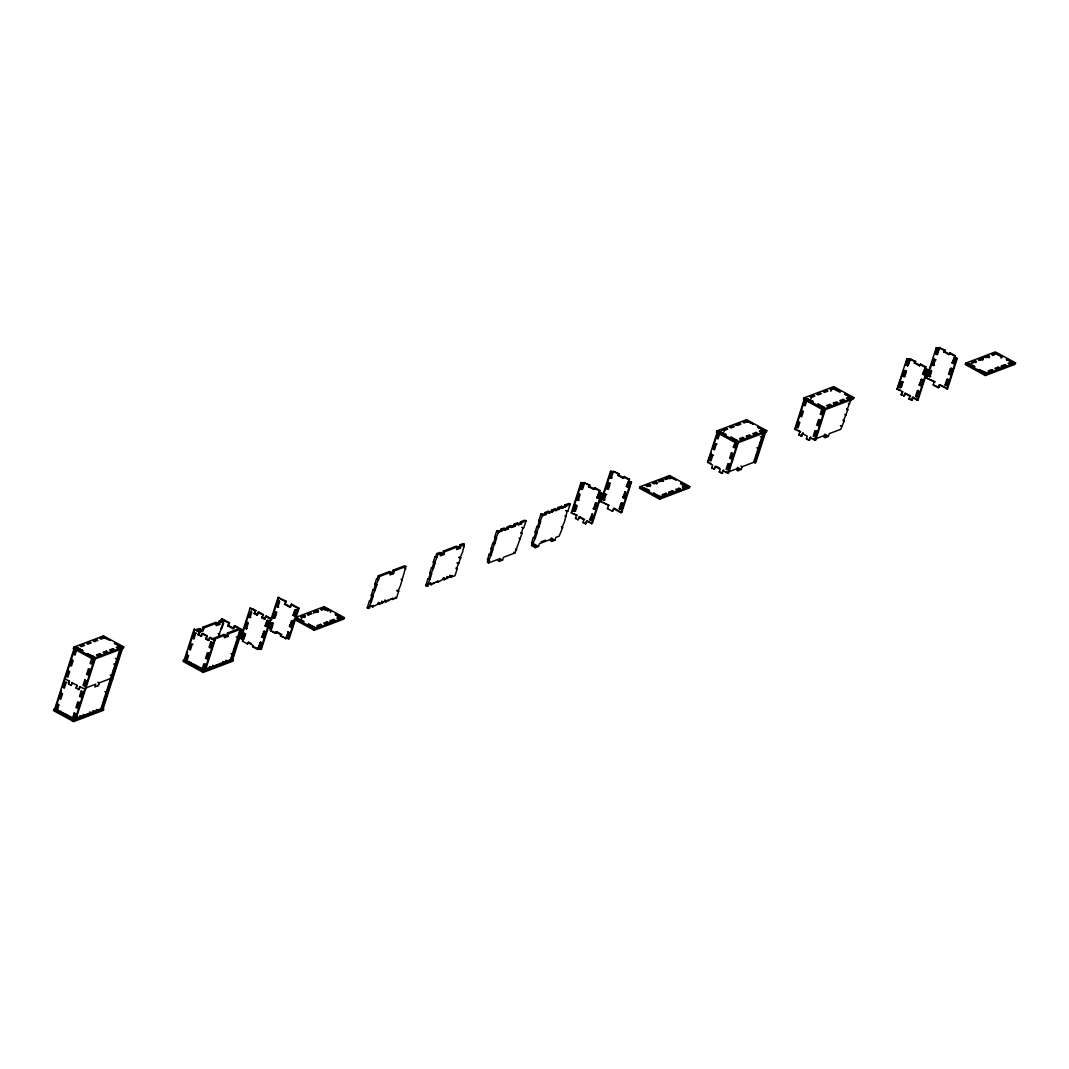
<?xml version="1.0" encoding="UTF-8"?>
<svg xmlns="http://www.w3.org/2000/svg" width="1069" height="1069" viewBox="0 0 1069 1069"><rect width="100%" height="100%" fill="white"/><g stroke="black" fill="none" stroke-linecap="round" stroke-linejoin="round"><path stroke-width="1.5" d="M53.891 709.215L53.45 710.591L73.667 721.588L103.346 710.324L103.787 708.947L74.108 720.212L53.891 709.215L55.548 708.587L61.387 690.387M73.373 648.522L73.814 647.146L103.493 635.881L123.723 646.879L123.269 648.268L93.591 659.533L73.373 648.522L75.458 648.896L73.694 654.415L74.95 655.11L76.727 649.591L85.573 654.402M74.202 648.215L54.719 708.894L74.937 719.905L94.419 659.212M63.338 684.307L64.795 679.764M65.289 678.24L73.08 653.974M55.535 710.965L57.753 704.07L59.022 704.752L57.245 710.27M66.104 682.69L64.327 688.209L63.071 687.514L64.835 682.009L66.919 682.383M69.391 681.234L68.496 684L71.276 685.51L72.171 682.757M68.63 684.066L69.512 681.3L64.461 678.561M71.155 685.443L72.037 682.677L77.102 685.429L76.206 688.195L78.865 689.639L80.576 686.565M76.086 688.115L76.968 685.363M66.906 717.152L68.175 715.455M78.732 689.558L79.627 686.806L85.507 689.238M91.894 657.836L90.117 663.355L91.386 664.049L94.419 656.834L87.284 653.707L93.604 657.141M72.411 720.907L72.852 719.517M92.335 658.838L92.776 657.462M78.986 702.667L77.209 708.172L75.952 707.491L77.716 701.972L79.814 702.346M89.609 669.555L87.845 675.073L86.576 674.392L88.353 668.873L90.437 669.247M73.667 721.588L74.108 720.212M93.591 659.533L94.032 658.143L123.723 646.879M103.052 637.258L103.493 635.881M87.244 715.268L87.685 713.892M85.667 688.008L95.782 684.173L94.807 686.966L98.281 685.657L99.083 682.917L110.615 678.548L112.713 678.922M98.281 685.657L99.163 682.891M90.544 714.025L90.985 712.635L89.716 711.954M93.845 712.769L94.286 711.393L93.016 710.698M97.132 711.513L97.586 710.137L96.317 709.455M109.225 685.122L110.561 680.993L109.733 681.3M102.971 709.255L122.454 648.576M183.467 660.027L183.026 661.417L203.244 672.414L232.922 661.15L233.363 659.773L203.685 671.038L183.467 660.027L185.111 659.413L187.556 651.823M194.037 629.374L199.783 631.752L194.037 629.374L184.296 659.72L204.513 670.717L214.254 640.371L215.083 640.064L205.342 670.41L193.957 664.223M189.507 645.756L194.852 629.066M185.111 661.791L187.329 654.896L188.585 655.578L186.38 662.473M192.139 644.54L190.362 650.059L189.093 649.377L190.87 643.859L192.954 644.233M195.68 633.516L193.903 639.035L192.647 638.34L194.411 632.821L196.496 633.195M198.072 634.812L201.68 636.015L198.072 634.812L198.968 632.06M198.901 634.505L200.598 629.227L199.342 628.532L196.121 629.748M199.609 630.857L201.921 629.975L202.803 627.222L215.831 622.278L217.087 622.96L216.205 625.726L219.666 624.403L220.548 621.65L223.768 620.421L218.45 636.977M200.852 636.336L202.562 633.262L207.373 635.868L205.662 638.941L207.373 635.868M199.716 631.979L203.177 630.67L204.059 627.904L217.087 622.96M199.008 669.354L196.482 667.978L196.923 666.588M205.662 638.941L208.442 640.451L210.152 637.378L215.083 640.064M208.442 640.451L210.152 637.378M201.988 669.341L203.751 663.822L205.849 664.196M201.974 671.72L202.429 670.343M205.021 664.517L202.803 671.412L201.547 670.717M208.562 653.48L206.785 658.998L205.529 658.317L207.292 652.798L209.39 653.172M216.098 624.59L218.41 623.721L219.292 620.955L222.499 619.739M203.244 672.414L203.685 671.038M220.267 622.091L222.071 618.737L229.514 622.799L227.817 625.873L229.514 622.799M206.932 669.849L207.373 668.472M222.379 627.009L223.702 622.88L221.617 622.492M211.729 639.008L224.009 634.345L225.278 635.026L224.383 637.792L227.844 636.469L228.739 633.717L240.191 629.36L230.45 659.707L231.719 660.388L241.46 630.055L242.289 629.735L232.548 660.081M216.82 666.094L217.261 664.718M224.276 636.656L226.588 635.788L227.47 633.022L238.935 628.679M220.12 664.838L220.561 663.461M227.817 625.873L233.122 628.759L234.833 625.686L242.289 629.735M233.122 628.759L234.833 625.686M223.421 663.595L223.862 662.205L222.593 661.524M226.708 662.339L227.162 660.963L225.893 660.268M235.26 646.986L236.596 642.843L235.768 643.15M243.719 639.503L245.496 633.984L244.226 633.302L242.449 638.808L240.365 638.434L250.106 608.101L255.865 610.466L254.155 613.539L255.865 610.466M241.674 636.603L248.502 615.37M241.634 639.128L244.226 633.302M245.175 628.091L246.939 622.572L248.208 623.267L246.431 628.786L245.175 628.091L247.26 628.465L246.431 628.786M248.716 617.054L251.309 611.227L248.716 617.054L250.801 617.428L249.545 616.746M246.004 627.784L247.767 622.265M251.295 643.618L248.77 642.255L247.5 643.939L242.449 641.186L245.496 633.984M249.986 617.748L251.749 612.23L250.493 611.548M247.5 643.939L248.77 642.255M254.155 613.539L256.934 615.049L258.645 611.976L263.442 614.595L261.731 617.655L263.442 614.595M256.934 615.049L258.645 611.976M261.918 642.923L260.649 642.228L257.616 649.444L252.565 646.692L253.006 645.315L247.955 642.563M261.731 617.655L264.511 619.178L266.221 616.105L271.152 618.777L265.406 616.412M264.511 619.178L266.221 616.105M257.616 649.444L260.649 642.228M261.598 637.03L263.696 637.405L261.598 637.03L264.203 631.204L265.459 631.886L264.137 636.028M268.172 621.169L266.408 626.688L265.139 625.993L266.916 620.474L269 620.848M262.426 636.71L264.203 631.204M265.139 625.993L267.744 620.167M286.278 601.259L284.568 604.332L286.278 601.259L277.993 597.518L261.411 649.124L260.582 649.431L259.326 648.749L261.09 643.231L259.834 642.549M262.867 637.712L265.459 631.886M260.582 649.431L270.323 619.098M271.513 619.953L272.969 615.41M273.945 612.377L278.822 597.197M268.252 627.85L269.508 628.545L271.285 623.027L273.37 623.401L271.285 623.027M273.063 617.508L274.827 611.989L276.096 612.684L274.319 618.203L273.063 617.508L275.147 617.882L274.319 618.203M276.604 606.47L279.196 600.644L276.604 606.47L278.688 606.845L277.419 606.163M272.114 622.719L269.508 628.545M273.878 617.201L275.655 611.682L276.911 612.363M280.452 633.73L276.657 631.672L275.388 633.356L270.337 630.603L272.555 623.708M277.86 607.165L279.637 601.647L278.368 600.965M271.606 628.919L272.929 624.777M275.588 616.506L276.47 613.753M275.388 633.356L276.657 631.672M280.439 636.108L281.708 634.411L280.439 636.108L286.318 638.54L288.536 631.645L285.503 638.861M287.708 631.966L288.977 632.648L287.2 638.166L288.47 638.848L289.298 638.54L299.039 608.194L291.583 604.145L289.873 607.219L284.568 604.332M291.583 604.145L290.688 606.898L285.383 604.012M293.347 621.303L290.741 627.129L289.485 626.447L292.078 620.621L293.347 621.303L292.011 625.445M293.026 615.41L294.803 609.891L296.888 610.265L295.619 609.584L293.026 615.41L295.111 615.784L296.447 611.655M289.485 626.447L292.078 620.621M294.296 616.105L296.06 610.586M288.47 638.848L298.211 608.515L299.039 608.194M297.396 620.341L302.447 623.093L303.716 621.396L297.396 617.962L296.126 619.646M301.511 618.777L301.952 617.401L300.696 616.706L303.997 615.463L305.253 616.145L304.812 617.521L303.543 616.84L303.997 615.463M302.447 623.093L303.716 621.396M310.144 614.328L310.585 612.951L311.854 613.646L307.952 615.169M308.326 625.525L308.767 624.149L315.088 627.583L307.939 624.456L308.767 624.149M316.745 611.829L317.186 610.452L318.442 611.134L318.001 612.524M312.99 629.588L313.444 628.211M294.042 619.272L314.259 630.282L314.7 628.893L295.939 618.697M323.72 608.007L324.161 606.631L344.378 617.628L343.937 619.018L314.259 630.282M330.481 612.457L330.922 611.067L324.602 607.633L324.161 609.009L327.956 611.08M324.602 610.011L325.043 608.635L330.922 611.067M320.419 624.39L317.119 625.646L318.388 626.327L321.689 625.084L320.419 624.39L319.978 625.779L316.678 627.022M327.02 621.891L326.566 623.267L327.836 623.962L328.277 622.572L327.02 621.891L323.72 623.147L324.976 623.828L328.277 622.572M329.867 622.024L330.308 620.635L333.608 619.392L334.878 620.073L331.577 621.33L330.308 620.635M330.962 621.597L333.167 620.768L333.608 619.392M335.532 615.196L335.973 613.82L342.294 617.254L341.853 618.644L336.802 615.891M335.973 613.82L335.145 614.14L340.209 616.88L339.768 618.27L337.563 619.098M373.549 605.442L371.357 606.27L372.613 606.965L373.068 605.575L369.767 606.831L369.326 608.208L367.228 607.833L369.446 600.938L371.531 601.312L373.308 595.794L371.224 595.42L372.987 589.914L375.072 590.288L376.849 584.77L374.765 584.396L376.529 578.877L378.626 579.251L379.508 576.485L390.96 572.142L390.078 574.895L393.539 573.585L394.434 570.833L405.886 566.476L400.514 585.478L397.922 591.304L396.652 590.609M370.275 600.631L372.039 595.112L371.224 595.42M373.816 589.594L375.58 584.075M377.357 578.556L378.239 575.803L389.704 571.447L390.96 572.142M368.498 608.528L371.531 601.312M372.48 596.114L375.072 590.288M374.765 584.396L376.021 585.077L378.626 579.251M379.214 604.453L379.655 603.076L378.399 602.395L377.945 603.771L379.214 604.453L386.256 600.578L385.815 601.954L384.546 601.272L384.987 599.883M389.971 573.772L392.283 572.904L393.165 570.138L404.63 565.795L405.886 566.476M385.815 601.954L392.844 598.065L392.403 599.455L391.147 598.76M392.403 599.455L396.532 597.892L398.737 590.997L397.481 590.302M430.272 582.699L429.818 584.075L431.088 584.77L431.529 583.393L428.228 584.636L427.787 586.026L425.703 585.652L427.921 578.757L430.005 579.131L431.769 573.612L429.685 573.238L431.462 567.719L433.546 568.093L435.324 562.575L433.226 562.2L435.003 556.682L437.087 557.056L437.969 554.303L441.19 553.074L440.308 555.84L443.769 554.517L444.651 551.764L457.679 546.82L456.797 549.573L460.258 548.263L461.14 545.511L464.36 544.281L462.53 552.245L459.924 558.085L458.668 557.39M425.703 585.652L426.972 583.955L428.228 584.636M428.736 578.436L430.513 572.917L429.685 573.238M432.277 567.398L434.054 561.893L433.226 562.2M435.831 556.374L436.713 553.608L439.92 552.392L441.19 553.074M426.972 586.333L430.005 579.131M430.954 573.919L433.546 568.093M434.495 562.882L437.087 557.056M440.201 554.717L442.499 553.836L443.394 551.083L456.41 546.139L457.679 546.82M431.088 584.77L438.13 580.881L437.689 582.271L436.419 581.576M444.276 579.759L444.717 578.382L443.461 577.701L443.02 579.077L444.276 579.759L451.318 575.884L450.877 577.26L449.608 576.565L450.049 575.189M456.69 548.45L458.989 547.582L459.884 544.816L463.091 543.6L464.36 544.281M459.483 557.083L460.752 557.764L456.383 569.109L457.211 568.802L454.993 575.697L450.877 577.26M489.522 560.169L488.252 559.488L487.37 562.241L488.64 562.922L489.522 560.169L487.437 559.795L489.201 554.276L491.286 554.651L493.063 549.132L490.978 548.758L492.742 543.239L494.827 543.613L496.604 538.108L494.519 537.734L496.724 530.839L498.822 531.213L498.381 532.589L497.112 531.894L497.553 530.518M490.03 553.969L491.793 548.45L490.978 548.758M493.571 542.932L495.335 537.413M488.693 560.477L491.286 554.651M492.234 549.453L494.827 543.613M494.519 537.734L495.775 538.415L498.822 531.213M497.112 531.894L500.412 530.652L500.853 529.262L504.154 528.019L505.41 528.701L504.969 530.077L503.713 529.396L507 528.139L508.269 528.834L508.71 527.458L512.011 526.202L511.57 527.578L514.87 526.322L515.311 524.946L518.599 523.703L518.158 525.079L521.458 523.823L521.899 522.447L526.028 520.884L523.81 527.779L521.725 527.405M498.381 532.589L505.41 528.701M507 528.139L507.454 526.763L510.741 525.507L512.011 526.202M498.02 560.624L499.29 561.305L500.172 558.553L488.64 562.922M510.301 526.897L510.741 525.507M499.29 561.305L502.59 560.049L503.472 557.296L515.017 552.914L522.046 533.297L520.777 532.603M511.396 526.469L513.601 525.641L514.042 524.264L517.343 523.008L518.599 523.703M517.343 523.008L516.902 524.385L520.202 523.142L521.458 523.823M520.202 523.142L520.643 521.752L524.759 520.189L526.028 520.884M522.982 528.086L521.218 533.605L522.046 533.297M531.574 543.039L532.402 542.731L531.507 545.484L532.776 546.179L533.658 543.413L531.574 543.039L533.337 537.52L535.435 537.894L537.199 532.389L535.115 532.015L536.892 526.496L538.976 526.87L540.74 521.351L538.656 520.977L540.874 514.082L542.958 514.456L542.517 515.833L545.818 514.577L546.259 513.2L549.56 511.957L549.105 513.334L556.147 509.445L555.706 510.822L562.748 506.947L562.307 508.323L570.165 504.127L567.946 511.022L565.862 510.648L567.946 511.022M534.166 537.213L535.943 531.694M537.707 526.175L539.484 520.656L538.656 520.977M541.248 515.151L541.689 513.761M532.83 543.733L535.435 537.894M535.115 532.015L536.384 532.696L538.976 526.87M539.925 521.659L542.958 514.456M534.807 544.241L533.925 546.994L535.181 547.675L538.482 546.433L539.364 543.667L552.566 538.669L551.671 541.422L550.415 540.74L551.297 537.974L552.566 538.669M542.357 514.723L544.549 513.895L544.99 512.519L548.29 511.263L549.56 511.957M535.181 547.675L536.077 544.923L532.776 546.179M548.29 511.263L547.849 512.639L551.15 511.396L552.406 512.078M551.15 511.396L551.591 510.007L554.891 508.764L556.147 509.445M555.546 509.726L557.737 508.884L558.178 507.508L561.479 506.252L562.748 506.947M561.038 507.641L561.479 506.252M562.134 507.214L564.338 506.385L564.779 505.009L568.895 503.446L570.165 504.127M551.671 541.422L554.971 540.166L555.853 537.413L559.154 536.157L562.641 527.578L561.372 526.883M567.131 511.343L564.405 522.06L561.813 527.886L562.641 527.578M571.26 512.893L577.14 515.338L571.26 512.893L581.001 482.56L583.086 482.934L580.494 488.76L583.086 482.934M572.075 512.586L580.841 485.273M573.412 510.822L575.496 511.196L573.412 510.822L575.175 505.316L577.26 505.69M576.953 499.798L579.545 493.958L576.953 499.798L579.037 500.172L577.768 499.477M574.227 510.514L576.004 504.996M574.668 511.517L576.445 505.998L575.175 505.316M578.209 500.479L579.986 494.96L578.717 494.279M589.847 484.992L588.578 486.676L589.847 484.992L583.968 482.547L581.75 489.442L580.494 488.76M575.937 509.819L576.819 507.067M584.355 483.616L582.578 489.134L581.309 488.453M584.716 519.454L579.665 516.715L577.955 519.775L575.429 518.412L576.311 515.646M577.955 519.775L579.665 516.715M591.037 522.901L587.242 520.83L585.531 523.904L583.006 522.527L583.888 519.775L578.837 517.022M599.95 490.484L596.916 497.7L599.95 490.484L594.899 487.731L593.629 489.428L588.578 486.676M594.899 487.731L594.458 489.121L589.407 486.368M585.531 523.904L586.413 521.151L592.293 523.583L602.034 493.237L599.95 492.862L598.186 498.381L596.916 497.7M589.834 519.761L592.426 513.935L589.834 519.761L591.919 520.135L590.663 519.454M593.375 508.724L595.967 502.898L597.237 503.593L595.46 509.098L593.375 508.724L595.46 509.098M594.204 508.416L595.967 502.898M591.09 520.456L592.867 514.937L591.598 514.242M594.645 509.419L597.237 503.593M599.896 495.308L600.778 492.555M591.478 523.89L601.219 493.557L602.034 493.237M602.809 502.083L609.13 505.53L600.725 501.708L610.466 471.376L612.55 471.75L609.958 477.576L612.55 471.75M605.442 489.268L600.725 501.708M607.392 483.201L611.281 471.055M605.909 494.813L604.132 500.332L602.876 499.637L604.64 494.132L606.724 494.506M609.824 484.845L608.502 488.987L606.417 488.613L608.181 483.094L610.279 483.469L608.181 483.094M602.876 499.637L605.468 493.811M606.417 488.613L609.009 482.774M607.673 489.295L609.45 483.776M609.958 477.576L611.214 478.257L613.432 471.362L619.312 473.808L618.042 475.491L619.312 473.808M626.381 486.515L629.427 479.3L626.381 486.515L627.65 487.197L629.414 481.678L631.512 482.052L621.77 512.398L614.181 508.269L612.47 511.343L607.419 508.603L608.301 505.837M612.47 511.343L614.181 508.269M618.042 475.491L623.093 478.244L624.363 476.56L629.427 479.3M623.093 478.244L624.363 476.56M619.298 508.577L621.076 503.058L622.332 503.753L620.568 509.272L619.298 508.577L621.383 508.951L622.719 504.822M622.839 497.553L625.432 491.713L622.839 497.553L624.924 497.927L623.668 497.232M620.127 508.269L621.891 502.751L623.16 503.432M624.109 498.234L625.873 492.715L624.617 492.034M613.352 508.59L620.942 512.719L630.683 482.373L631.512 482.052M639.877 486.809L639.436 488.186L659.653 499.183L689.331 487.918L689.772 486.542L669.555 475.545L639.877 486.809L660.094 497.807L689.772 486.542M648.936 485.754L649.377 484.364L650.647 485.059L650.206 486.435M648.656 491.687L649.11 490.31L641.961 487.183L649.11 490.31M655.978 481.865L655.538 483.241L656.794 483.936L657.235 482.547L655.978 481.865L652.678 483.121L653.947 483.803L657.235 482.547M655.417 496.123L652.892 494.747L653.333 493.37L660.482 496.497L659.653 499.183M654.161 493.063L652.892 494.747M658.838 481.999L659.279 480.609L662.566 479.366L663.836 480.048L659.934 481.571M662.566 479.366L662.125 480.743L663.395 481.424M658.384 498.501L658.825 497.125M659.212 498.194L660.482 496.497M662.072 495.936L662.513 494.559L665.813 493.303L667.069 493.998L663.769 495.241L662.513 494.559M669.114 476.921L669.555 475.545M669.555 477.923L669.996 476.547L676.316 479.981L670.437 477.549L665.426 479.487L665.867 478.11L667.136 478.792M669.982 478.925L670.437 477.549M663.168 495.522L665.372 494.68L665.813 493.303M672.401 490.805L669.1 492.047L668.659 493.437L671.96 492.181L672.401 490.805L673.67 491.486L673.229 492.862M676.517 491.62L676.971 490.243L680.258 488.987L679.817 490.364L678.561 489.682L676.356 490.511M678.561 489.682L679.002 488.292L680.258 488.987M687.247 487.544L687.688 486.168L680.539 483.041L685.59 485.794L685.149 487.17L682.957 488.012M716.885 430.941L716.444 432.317L736.661 443.314L766.339 432.05L766.794 430.673L746.563 419.676L716.885 430.941L737.102 441.938L766.794 430.673M715.936 466.151L714.226 469.224L711.7 467.848L712.582 465.095L707.531 462.342L717.272 431.996M707.531 462.342L711.273 452.922M713.223 446.855L717.606 433.212M718.528 432.691L716.764 438.21L718.021 438.891L719.798 433.373L724.849 436.125L726.118 434.428L718.983 431.315L725.29 434.749M712.716 455.447L710.938 460.966L709.682 460.271L711.446 454.753L713.544 455.127M716.257 444.41L714.48 449.929L713.223 449.234L714.987 443.729L717.085 444.103M723.927 431.809L724.368 430.433L727.655 429.177L726.399 428.495L721.201 430.513M714.226 469.224L715.108 466.472L720.172 469.224L719.277 471.977L721.802 473.353L723.513 470.28L721.802 473.353M735.405 442.619L735.846 441.243M729.138 464.374L727.374 469.892L726.105 469.211L727.882 463.692L729.967 464.066M736.661 443.314L737.102 441.938M722.697 470.587L727.748 473.34L737.49 443.007L736.22 442.312L734.456 447.831L733.187 447.136L736.234 439.934M738.318 442.686L728.577 473.032L727.748 473.34M746.122 421.052L746.563 419.676M737.583 467.273L736.701 470.026L737.971 470.721L741.258 469.465L742.153 466.712L753.685 462.329L755.783 462.703L765.524 432.357L764.255 431.676M746.937 438.25L747.391 436.86L750.679 435.618L749.422 434.923L746.122 436.179L747.391 436.86M737.971 470.721L738.853 467.955L728.751 471.79M753.685 462.329L763.426 431.983M755.85 457.879L757.173 453.737L756.344 454.058M763.814 433.052L762.491 437.194L760.393 436.82M754.955 463.011L764.696 432.678M803.554 399.258L803.995 397.882L833.673 386.617L853.89 397.615L853.45 398.991L823.771 410.255L803.554 399.258L804.369 398.937L806.908 400.314L805.131 405.832L803.861 405.151L805.638 399.632M797.982 430.353L800.507 431.716L794.628 429.284L804.369 398.937M794.628 429.284L795.456 428.976L804.222 401.663M801.322 436.165L803.033 433.092L801.322 436.165L798.797 434.789L799.692 432.036M811.024 398.75L811.465 397.374L814.765 396.118L813.496 395.436L810.208 396.693L811.465 397.374M811.959 403.066L813.228 401.369L806.079 398.256L812.4 401.69M808.912 440.294L810.623 437.221L808.912 440.294L806.387 438.918L807.269 436.165L802.218 433.413M822.061 408.572L820.297 414.077L821.553 414.772L823.33 409.253M822.502 409.561L822.943 408.184M816.248 431.315L814.471 436.833L813.215 436.152L814.979 430.633L817.063 431.007M819.789 420.291L818.012 425.809L816.756 425.115L818.52 419.596L820.618 419.97M823.771 410.255L824.212 408.879L853.89 397.615M809.794 437.528L814.845 440.281L824.587 409.935L817.01 405.819M830.813 391.241L831.254 389.864L835.37 388.301L834.929 389.677L838.724 391.735M814.845 440.281L815.674 439.974L825.415 409.627L803.995 397.882M833.232 387.994L833.673 386.617M834.047 405.191L834.488 403.801L837.789 402.559L836.519 401.864L833.232 403.12L834.488 403.801M825.068 437.662L825.949 434.896L824.693 434.214L823.811 436.967L825.068 437.662L828.368 436.406L829.25 433.653L840.795 429.27L844.269 420.678L843.013 419.997M839.993 392.43L840.434 391.054L834.114 387.606L829.985 389.183L831.254 389.864M844.269 420.678L843.454 420.999L847.824 409.654L846.554 408.959M847.824 409.654L846.995 409.962L851.365 398.617M902.089 392.002L901.207 394.755L902.917 391.695L897.038 389.25L906.779 358.917L908.864 359.291L906.271 365.117L908.864 359.291M897.038 389.25L902.73 373.762M905.657 364.663L907.594 358.596M902.223 382.355L900.445 387.873L899.189 387.178L900.953 381.66L903.038 382.034L900.953 381.66M902.73 376.154L904.815 376.529L902.73 376.154L904.494 370.636L906.579 371.01M899.189 387.178L901.782 381.352M903.546 375.834L905.323 370.315M903.986 376.836L905.764 371.317L904.494 370.636M906.271 365.117L907.528 365.798L909.746 358.903L915.625 361.349L914.356 363.032L915.625 361.349M902.597 383.424L901.274 387.553L900.004 386.871M905.256 375.139L906.138 372.386M908.797 364.115L910.574 358.596M903.733 396.131L905.443 393.058L904.561 395.824L901.207 394.755M922.694 374.056L925.741 366.841L922.694 374.056L923.963 374.738L925.727 369.219L927.825 369.593L918.071 399.94L913.02 397.187L912.138 399.953L908.784 398.884L910.494 395.811L906.699 393.753M914.356 363.032L919.407 365.785L920.676 364.088L925.741 366.841M919.407 365.785L920.676 364.088M911.309 400.26L913.02 397.187M915.612 396.118L917.376 390.599L918.645 391.294L916.868 396.799L915.612 396.118L917.696 396.492L916.868 396.799M919.153 385.081L921.745 379.254L919.153 385.081L921.237 385.455L919.981 384.773M916.44 395.811L918.204 390.292M920.422 385.775L922.186 380.257L920.93 379.562M923.963 374.738L926.556 368.912M912.204 397.508L917.255 400.247L926.997 369.914L927.825 369.593M926.502 378.065L934.907 381.887L926.502 378.065L936.244 347.732L938.328 348.106L935.736 353.933L938.328 348.106M927.812 376.235L929.268 371.691M930.244 368.658L933.651 358.035M935.602 351.968L937.072 347.412M928.654 375.994L930.418 370.475L931.687 371.17L929.91 376.689L928.654 375.994L930.738 376.368L929.91 376.689M935.228 360.133L933.451 365.651L932.195 364.97L933.959 359.451L936.056 359.825M929.469 375.687L931.246 370.168M932.195 364.97L934.787 359.131M935.736 353.933L936.992 354.614L939.21 347.719L945.09 350.164L943.82 351.848L945.09 350.164M936.992 354.614L940.039 347.412M938.248 387.7L939.958 384.626L938.248 387.7L933.197 384.947L934.079 382.194M943.82 351.848L948.871 354.601L950.141 352.904L955.205 355.656L952.158 362.872L955.205 355.656M948.871 354.601L950.141 352.904M945.076 384.934L946.853 379.415L948.938 379.789L947.161 385.308L945.076 384.934L946.346 385.628L948.938 379.789M948.617 373.896L950.394 368.391L951.651 369.072L949.887 374.591L948.617 373.896L950.702 374.27L949.887 374.591M945.905 384.626L947.668 379.107M949.446 373.589L951.21 368.07L952.479 368.765M952.158 362.872L953.428 363.554L955.192 358.035L957.289 358.409L947.548 388.755L939.13 384.947M951.156 372.894L952.038 370.141M954.697 361.856L956.02 357.727M946.72 389.063L956.461 358.73L957.289 358.409M965.654 363.166L965.213 364.542L985.431 375.54L1015.109 364.275L1015.55 362.899L995.333 351.901L965.654 363.166L985.872 374.163L1015.55 362.899M968.126 364.609L968.567 363.233L974.888 366.667L967.739 363.54L968.567 363.233M971.414 363.353L971.868 361.977L975.155 360.721L976.425 361.416L972.523 362.939M975.155 360.721L974.714 362.097L975.984 362.792M981.315 359.598L981.756 358.222L983.012 358.903L982.571 360.293M988.357 355.723L985.057 356.966L986.313 357.661L989.613 356.405L988.357 355.723L987.903 357.099L989.172 357.781M984.161 374.858L984.602 373.482M985.431 375.54L986.259 372.854L979.11 369.727L986.259 372.854M989.106 372.974L989.547 371.598L992.847 370.342L992.406 371.731L991.15 371.037L987.85 372.293M995.333 354.28L995.774 352.904L1002.094 356.338L1001.64 357.714M991.15 371.037L991.591 369.66L992.847 370.342M1000.825 358.035L1002.094 356.338M995.546 369.366L997.738 368.538L998.179 367.161L999.448 367.843L996.148 369.099L994.892 368.404L998.179 367.161M1004.78 364.649L1001.479 365.905L1001.038 367.282L1004.339 366.039L1004.78 364.649L1006.036 365.344L1005.595 366.72M1006.704 360.467L1007.145 359.09L1013.465 362.525L1009.336 364.088L1008.08 363.407L1011.368 362.15L1010.927 363.527M77.168 648.215L77.997 647.894M105.203 637.578L101.074 639.142L99.818 638.447L103.934 636.883L110.254 640.318L104.374 637.886M92.335 656.46L93.163 656.152M120.369 645.823L116.24 647.386L117.51 648.068L121.625 646.504L114.49 643.391L119.541 646.13M118.592 653.72L119.421 653.4M735.165 425.208L739.828 423.444M196.562 630.75L200.598 629.227M252.631 609.477L253.46 609.156M720.239 431.996L721.067 431.689M748.273 421.36L744.144 422.923L742.888 422.242L747.004 420.665L753.324 424.112L747.445 421.667M807.349 398.937L808.164 398.63M115.866 664.437L113.782 664.063M840.434 391.054L834.555 388.608M611.214 478.257L612.043 477.95L610.773 477.268M907.528 365.798L908.356 365.491L907.087 364.796M221.109 628.706L221.938 628.385M113.274 670.263L114.102 669.956M112.325 675.474L110.241 675.1M267.798 617.722L268.626 617.401M763.44 429.604L759.311 431.168L760.58 431.863L764.696 430.299L757.56 427.172L762.611 429.925M822.502 407.182L823.33 406.875M850.536 396.546L846.421 398.109L847.677 398.804L851.806 397.24L844.657 394.114L849.721 396.866M213.813 639.382L225.278 635.026M504.969 530.077L508.269 528.834M239.309 632.126L240.137 631.806M598.186 498.381L599.001 498.074L597.745 497.379M953.428 363.554L954.243 363.246L952.987 362.551M495.775 538.415L496.604 538.108M107.969 686.819L108.784 686.498M238.36 637.324L236.276 636.95M376.021 585.077L376.849 584.77M240.365 638.434L241.193 638.126M295.966 617.334L324.161 606.631M55.976 709.589L58.073 709.963M185.552 660.401L187.65 660.789M297.396 617.962L296.567 618.27L302.888 621.717M310.585 612.951L307.284 614.207L308.553 614.889M317.186 610.452L313.885 611.709L315.155 612.39M324.602 607.633L320.486 609.196L321.742 609.891M649.377 484.364L646.09 485.62L647.346 486.301M664.664 478.618L669.996 476.547M984.496 357.22L978.456 359.478L979.725 360.159M995.774 352.904L991.644 354.467L992.914 355.149M759.885 443.02L760.714 442.713M301.351 617.668L305.253 616.145M313.444 613.085L318.442 611.134M321.408 610.052L325.043 608.635M641.52 488.56L642.349 488.252M646.745 486.582L650.647 485.059M979.11 360.44L983.012 358.903M992.58 355.322L996.214 353.906L1001.265 356.645M459.924 558.085L460.752 557.764M242.449 641.186L243.278 640.879M270.337 630.603L276.216 633.048M536.384 532.696L537.199 532.389M758.937 448.218L756.852 447.844M62.296 713.023L63.124 712.716M191.872 663.849L192.701 663.528M575.429 518.412L576.244 518.091M104.415 697.857L105.243 697.536M233.991 648.669L234.819 648.362M711.7 467.848L712.529 467.541M798.797 434.789L802.151 435.858M607.419 508.603L608.248 508.283M933.197 384.947L939.076 387.392M1007.145 359.09L1006.317 359.398L1011.368 362.15M102.651 703.362L103.479 703.055M397.922 591.304L398.737 590.997M196.482 667.978L197.311 667.657M252.565 646.692L253.38 646.384M583.006 522.527L583.834 522.22M908.784 398.884L912.138 399.953M487.437 559.795L488.252 559.488M620.568 509.272L621.383 508.951M719.277 471.977L722.631 473.032M806.387 438.918L809.741 439.974M340.209 616.88L336.909 618.136L338.178 618.817L342.294 617.254M679.002 488.292L675.702 489.549L676.971 490.243M685.59 485.794L682.303 487.05L683.559 487.731L687.688 486.168M754.58 459.576L755.395 459.256M991.591 369.66L988.29 370.916L989.547 371.598M73.667 719.21L75.765 719.584L95.248 658.905L73.814 647.146M75.592 718.475L101.702 708.573M203.244 670.036L204.072 669.715M205.168 669.301L231.278 659.399M259.326 648.749L261.411 649.124M287.2 638.166L289.298 638.54M379.655 603.076L372.613 606.965M444.717 578.382L437.689 582.271M673.67 491.486L670.37 492.742L669.1 492.047M1006.036 365.344L1002.749 366.587L1001.479 365.905M367.228 607.833L369.326 608.208M449.608 576.565L452.361 575.523M531.507 545.484L533.712 544.655M541.034 541.876L545.431 540.206M313.818 629.28L344.378 617.628M620.942 512.719L621.77 512.398M814.418 439.279L825.949 434.896M917.255 400.247L918.071 399.94M1010.486 362.525L1013.024 363.901M997.738 368.538L999.007 369.219M971.868 361.977L973.124 362.658M939.21 347.719L944.261 350.472M949.325 353.224L954.376 355.977M944.649 351.541L949.7 354.293M979.498 370.796L983.28 372.854M936.244 347.732L937.5 348.414M955.192 358.035L956.461 358.73M979.939 371.798L982.464 373.175M936.564 353.612L937.82 354.307M933.01 364.649L934.279 365.344M909.746 358.903L914.797 361.656M919.861 364.409L924.912 367.161M946.853 379.415L948.109 380.11M915.184 362.725L920.235 365.478M906.779 358.917L908.035 359.598M925.727 369.219L926.997 369.914M923.522 373.736L924.779 374.431M941.228 385.321L947.548 388.755M897.853 388.942L900.392 390.319M904.615 393.379L909.666 396.131M848.332 403.441L849.588 404.135M844.777 414.478L846.047 415.16M813.215 403.748L815.754 405.124M841.236 425.515L842.506 426.197M840.421 425.823L841.677 426.518M827.099 435.724L828.368 436.406M795.456 428.976L796.726 429.658M813.148 438.597L815.674 439.974M799.131 431.168L800.4 431.849M739.588 423.484L740.857 424.179L737.557 425.422L736.287 424.74M723.098 429.751L724.368 430.433M726.118 436.82L728.644 438.183M729.913 438.878L734.964 441.631M740.884 466.017L742.153 466.712M740.002 468.783L741.258 469.465M708.359 462.035L710.885 463.411M717.205 466.846L719.731 468.222M726.051 471.656L727.308 472.338M680.926 484.11L685.977 486.863M659.279 480.609L660.535 481.304M665.372 494.68L666.628 495.375M613.432 471.362L618.483 474.115M623.548 476.868L628.599 479.62M653.333 493.37L659.653 496.804M618.871 475.184L623.922 477.937M610.466 471.376L611.722 472.057M629.414 481.678L630.683 482.373M642.776 489.255L647.841 492.007M627.209 486.195L628.465 486.889M607.232 488.292L608.502 488.987M583.968 482.547L589.019 485.299M594.083 488.052L599.134 490.805M581.001 482.56L582.258 483.241M599.95 492.862L601.219 493.557M603.691 499.33L604.96 500.011M595.152 503.218L596.408 503.9M564.779 505.009L566.049 505.69M564.338 506.385L565.595 507.067M558.178 507.508L559.448 508.203M557.737 508.884L559.007 509.579M564.913 515.859L566.182 516.541M551.591 510.007L552.847 510.701M544.99 512.519L546.259 513.2M544.549 513.895L545.818 514.577M540.874 514.082L542.13 514.764M536.892 526.496L538.148 527.177M553.715 539.484L554.971 540.166M520.643 521.752L521.899 522.447M514.042 524.264L515.311 524.946M513.601 525.641L514.87 526.322M533.337 537.52L534.607 538.215M507.454 526.763L508.71 527.458M537.226 545.738L538.482 546.433M518.999 538.121L520.269 538.816M500.853 529.262L502.123 529.957M500.412 530.652L501.668 531.333M496.724 530.839L497.994 531.52M515.458 549.159L516.728 549.84M513.748 552.232L515.017 552.914M492.742 543.239L494.012 543.934M501.321 559.368L502.59 560.049M489.201 554.276L490.471 554.971M463.037 546.045L464.293 546.727M459.884 544.816L461.14 545.511M458.989 547.582L460.258 548.263M443.394 551.083L444.651 551.764M442.499 553.836L443.769 554.517M457.719 562.588L458.989 563.283M456.891 562.909L458.16 563.59M436.713 553.608L437.969 554.303M435.003 556.682L436.259 557.377M455.942 568.107L457.211 568.802M431.462 567.719L432.718 568.401M446.762 576.445L448.018 577.126M446.308 577.821L447.577 578.516M427.921 578.757L429.177 579.438M433.119 582.832L434.388 583.514M404.563 568.24L405.832 568.922M426.531 585.331L427.787 586.026M393.165 570.138L394.434 570.833M392.283 572.904L393.539 573.585M401.022 579.264L402.278 579.959M378.239 575.803L379.508 576.485M376.529 578.877L377.798 579.558M395.263 597.197L396.532 597.892M372.987 589.914L374.257 590.596M387.847 600.016L389.103 600.698M381.686 601.139L382.956 601.82M381.245 602.515L382.515 603.21M369.446 600.938L370.716 601.633M333.167 620.768L334.437 621.45M277.993 597.518L285.45 601.566M290.755 604.453L298.211 608.515M293.855 615.103L295.111 615.784M291.249 620.929L292.518 621.61M290.314 626.127L291.57 626.822M250.106 608.101L255.037 610.773M257.816 612.283L262.613 614.902M254.97 613.218L257.763 614.728M262.56 617.347L265.339 618.857M265.967 625.686L267.237 626.367M275.829 631.979L280.893 634.732M282.537 636.483L286.318 638.54M263.375 631.512L264.631 632.193M221.243 619.058L228.699 623.107M234.004 625.993L241.46 630.055M228.632 625.552L233.937 628.438M243.398 633.61L244.667 634.291M219.292 620.955L220.548 621.65M218.41 623.721L219.666 624.403M254.649 647.066L258.444 649.124M227.47 633.022L228.739 633.717M226.588 635.788L227.844 636.469M218.076 633.529L219.345 634.224M202.803 627.222L204.059 627.904M201.921 629.975L203.177 630.67M201.747 633.57L206.544 636.189M209.324 637.699L214.254 640.371M206.477 638.634L209.257 640.144M230.957 653.506L232.227 654.188M212.704 665.279L213.96 665.96M209.404 666.535L210.673 667.216M188.906 661.47L191.431 662.847M187.636 663.168L191.431 665.225M115.559 658.544L116.815 659.239M88.099 655.778L93.15 658.531M97.814 682.236L99.083 682.917M104.922 691.643L106.192 692.338M83.128 714.453L84.384 715.148M79.828 715.709L81.097 716.39M76.527 716.965L77.796 717.646M59.329 710.644L61.855 712.021M64.394 713.397L73.226 718.208M58.06 712.342L61.855 714.399M61.294 693.033L59.53 698.551L60.786 699.246L62.563 693.728L61.294 693.033M68.376 670.971L66.612 676.49L67.868 677.171L69.645 671.653L68.376 670.971M71.917 659.934L70.153 665.452L71.409 666.134L73.186 660.629L71.917 659.934M74.175 713.01L71.97 719.905L73.226 720.586L75.445 713.691L74.175 713.01M81.271 690.935L79.494 696.454L80.763 697.148L82.527 691.63L81.271 690.935M84.812 679.911L83.035 685.429L84.304 686.111L86.068 680.592L84.812 679.911M120.356 648.202L100.874 708.881L102.143 709.575L121.625 648.883L120.356 648.202M210.834 641.761L209.07 647.279L210.326 647.961L212.103 642.442L210.834 641.761M731.423 452.655L729.646 458.173L730.915 458.868L732.679 453.35L731.423 452.655M798.556 421.694L796.779 427.212L798.049 427.907L799.812 422.389L798.556 421.694M802.097 410.67L800.32 416.175L801.59 416.87L803.354 411.351L802.097 410.67M76.727 647.213L75.912 647.52L83.048 650.647L76.727 647.213M83.329 644.714L80.028 645.957L81.297 646.651L84.585 645.395L83.329 644.714M89.916 642.202L86.629 643.458L87.885 644.139L91.186 642.897L89.916 642.202M96.517 639.703L93.217 640.959L94.486 641.641L97.787 640.384L96.517 639.703M99.751 653.64L96.451 654.896L97.72 655.578L101.02 654.335L99.751 653.64M106.352 651.141L103.052 652.397L104.321 653.079L107.608 651.823L106.352 651.141M112.94 648.642L109.653 649.885L110.909 650.58L114.209 649.324L112.94 648.642M732.987 425.996L729.699 427.239L730.955 427.934L734.256 426.678L732.987 425.996M820.097 392.938L816.796 394.18L818.066 394.875L821.366 393.619L820.097 392.938M826.698 390.426L823.397 391.682L824.653 392.363L827.954 391.12L826.698 390.426M731.169 437.181L730.354 437.502L737.49 440.615L731.169 437.181M818.279 404.122L817.451 404.443L824.6 407.556L818.279 404.122M742.821 437.435L739.521 438.678L740.79 439.372L744.091 438.116L742.821 437.435M756.01 432.424L752.723 433.68L753.979 434.361L757.28 433.105L756.01 432.424M829.932 404.376L826.631 405.619L827.9 406.314L831.188 405.057L829.932 404.376M843.12 399.365L839.82 400.621L841.089 401.303L844.39 400.047L843.12 399.365"/></g></svg>
